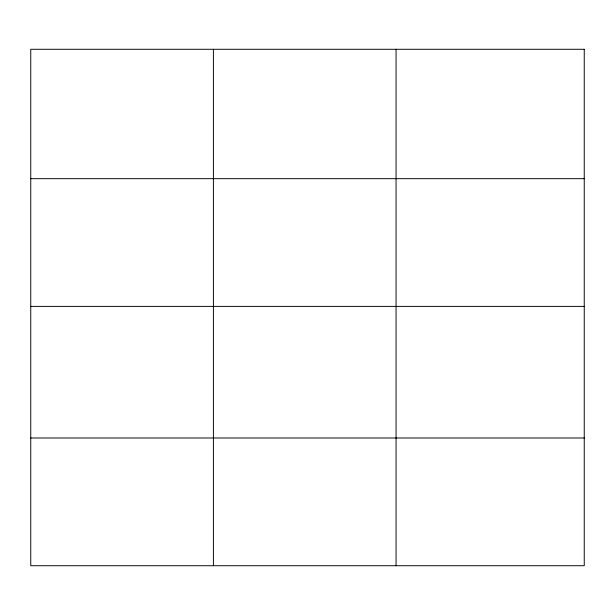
<?xml version="1.0" encoding="UTF-8"?>
<svg xmlns="http://www.w3.org/2000/svg" width="615" height="615" viewBox="0 0 615 615"><rect width="100%" height="100%" fill="white"/><g stroke="black" fill="none" stroke-linecap="round" stroke-linejoin="round"><path stroke-width="0.92" d="M30.75 178.673L584.25 178.673M30.75 306.393L584.25 306.393M30.75 437.988L584.25 437.988M396.06 49.285L396.06 565.715M213.405 49.285L213.405 565.715M584.25 49.285L30.75 49.285L30.75 565.715L584.25 565.715L584.25 49.285"/></g></svg>
